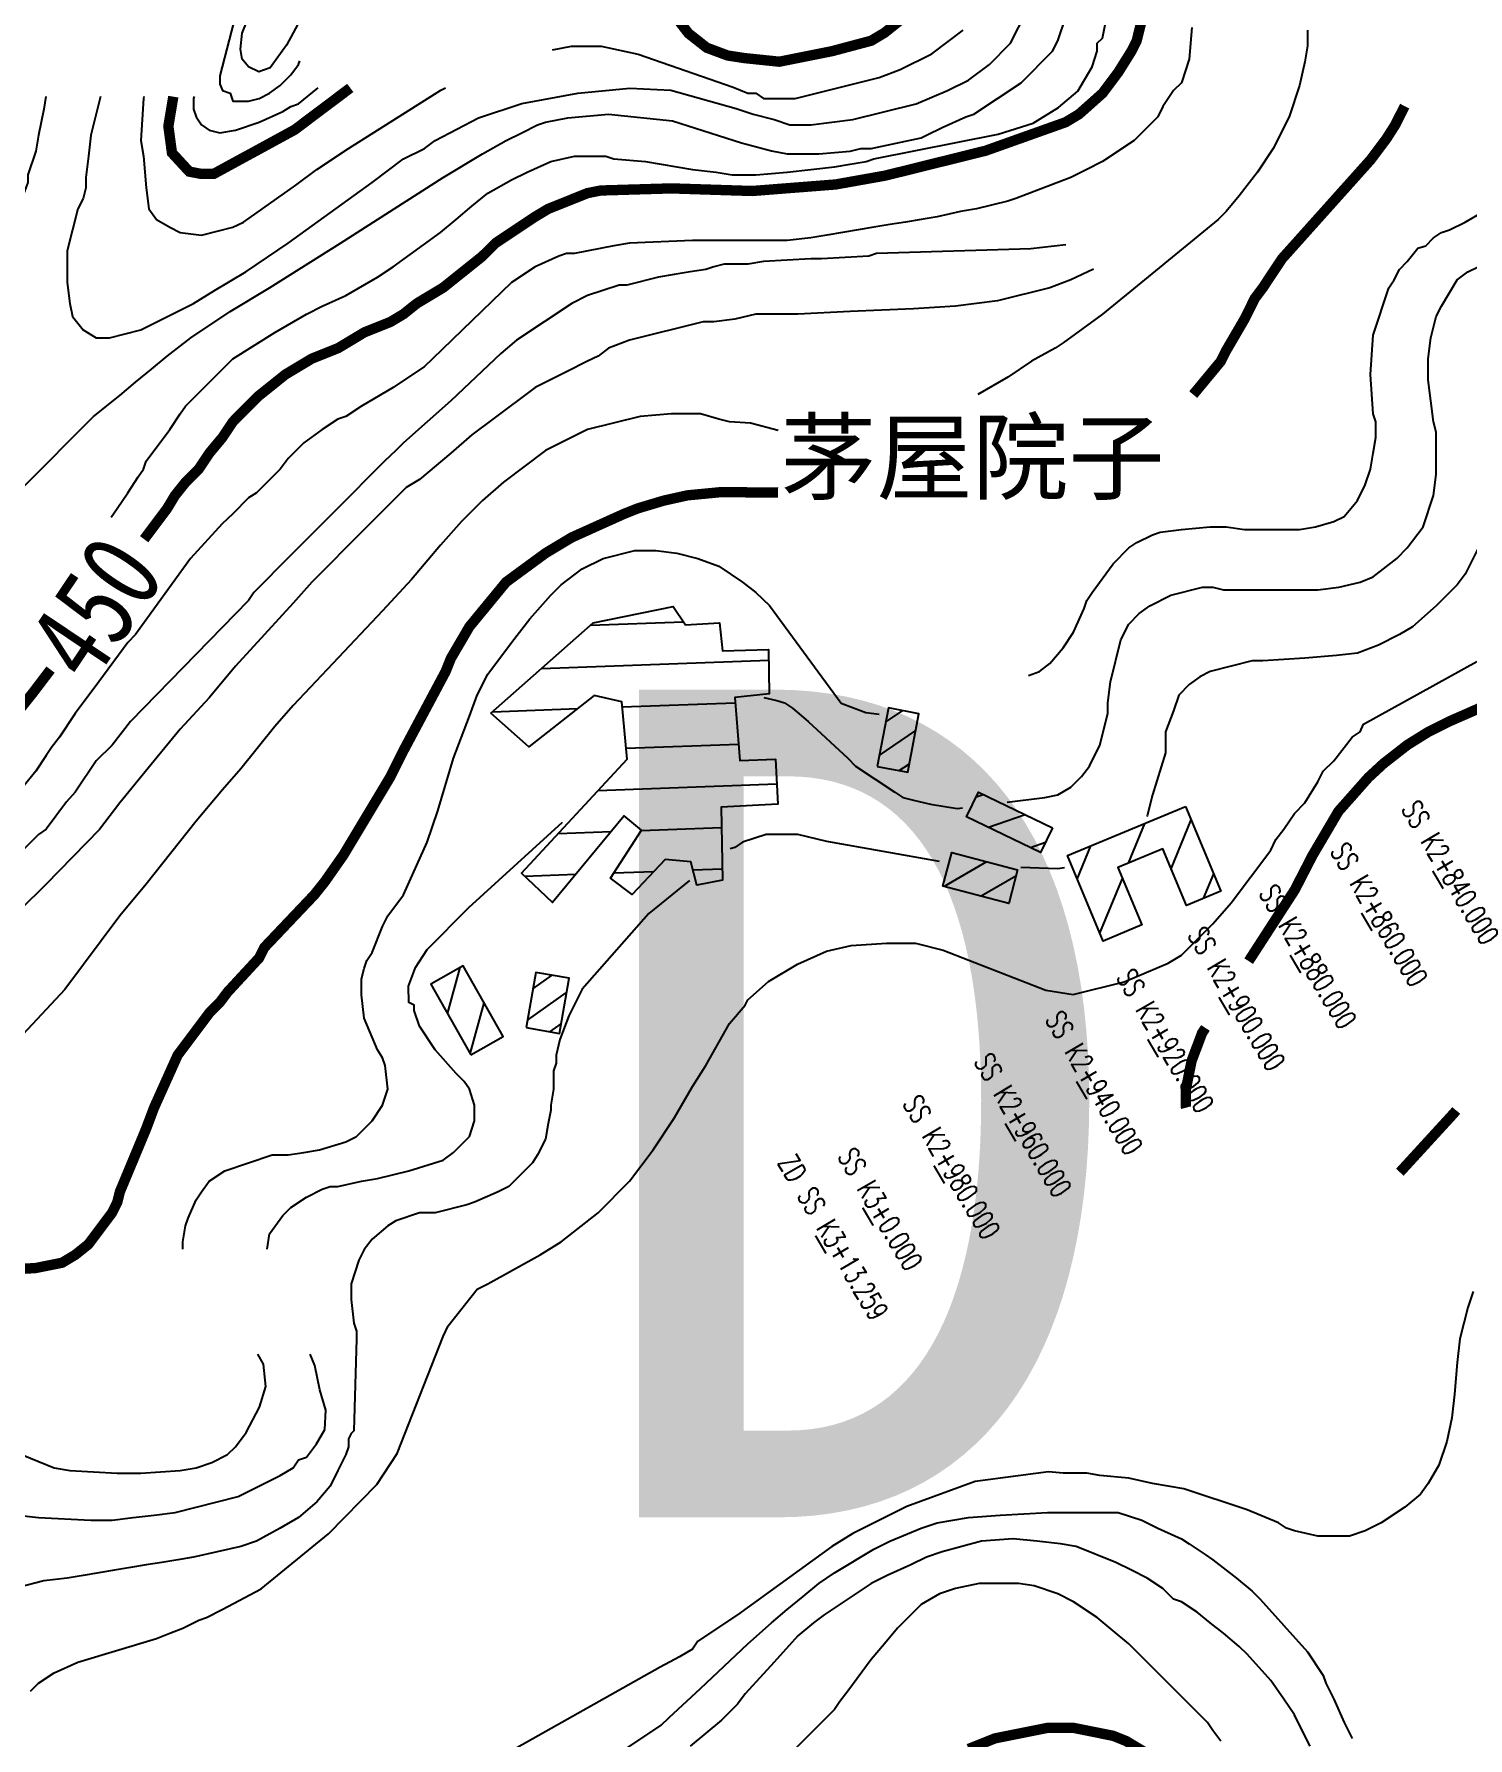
# Model space of a CAD drawing. Extents: x 35515948 to 35520624, y 3302916 to 3308279.
# Drawn here: x 35518177.3 to 35518523.9, y 3304009.7 to 3304421.4 of the extents above; entities that cross this region are included whole.
import ezdxf
from ezdxf.enums import TextEntityAlignment as Align

# ---------------------------------------------------------------- set-up
doc = ezdxf.new("R2010")
doc.units = 0
doc.header["$LTSCALE"] = 10000
doc.header["$MEASUREMENT"] = 0
doc.layers.get('0').update_dxf_attribs({"linetype": 'CONTINUOUS'})
for name, color, linetype in [('2113', 7, 'CONTINUOUS'), ('8112', 34, 'CONTINUOUS'), ('HY_DX_DGXZ', 3, 'CONTINUOUS')]:
    doc.layers.add(name, color=color, linetype=linetype)
doc.styles.add('HyStandard', font='txt.shx', dxfattribs={"width": 0.7, "bigfont": 'hztxt.shx'})
doc.styles.add('仿宋体', font='')
doc.styles.add('样式 1', font='', dxfattribs={"height": 200})
doc.styles.add('正等线体', font='simhei.ttf', dxfattribs={"width": 0.8})
doc.styles.get('仿宋体').set_extended_font_data('文鼎CS仿宋体')
doc.styles.get('样式 1').set_extended_font_data('SimSun')

msp = doc.modelspace()

# ---------------------------------------------------------------- linework, layer by layer
at = {"linetype": 'Continuous', "ltscale": 0.005, "transparency": 33554687, "const_width": 0.5}
for points in [[(35518517.91, 3304214.86), (35518515.37, 3304219.16)], [(35518500.69, 3304204.69), (35518498.15, 3304208.99)], [(35518483.47, 3304194.51), (35518480.93, 3304198.82)], [(35518466.25, 3304184.34), (35518463.71, 3304188.65)], [(35518449.03, 3304174.17), (35518446.49, 3304178.47)], [(35518431.81, 3304164), (35518429.27, 3304168.3)], [(35518414.59, 3304153.82), (35518412.05, 3304158.13)], [(35518397.37, 3304143.65), (35518394.83, 3304147.95)], [(35518380.15, 3304133.48), (35518377.61, 3304137.78)], [(35518368.74, 3304126.73), (35518366.2, 3304131.04)], [(35518368.74, 3304126.73), (35518366.2, 3304131.04)]]:
    msp.add_lwpolyline(points, dxfattribs=at)
at = {"layer": '2113', "linetype": 'Continuous', "ltscale": 0.005}
for p, q in [((35518311.79, 3304278.53), (35518334.33, 3304279.36)), ((35518299.95, 3304268.08), (35518354.9, 3304270.12)), ((35518288.12, 3304257.64), (35518308.75, 3304258.4)), ((35518319.49, 3304258.8), (35518346.81, 3304259.81)), ((35518383.15, 3304255.08), (35518387.3, 3304257.9)), ((35518320.44, 3304248.83), (35518347.61, 3304249.83)), ((35518381.62, 3304247.09), (35518390.42, 3304253.06)), ((35518386.45, 3304243.41), (35518388.89, 3304245.06)), ((35518313.63, 3304238.57), (35518356.85, 3304240.17)), ((35518405.03, 3304237.06), (35518406.73, 3304237.65)), ((35518324.1, 3304228.95), (35518343.51, 3304229.67)), ((35518408.04, 3304229.7), (35518416.85, 3304232.78)), ((35518441.87, 3304221.04), (35518445.83, 3304230.65)), ((35518452.13, 3304219.7), (35518457, 3304231.52)), ((35518304.01, 3304228.21), (35518316.78, 3304228.68)), ((35518418.15, 3304224.83), (35518421.78, 3304226.1)), ((35518429.47, 3304217.2), (35518432.78, 3304225.22)), ((35518407.51, 3304221.39), (35518397.27, 3304215.43)), ((35518295.92, 3304217.9), (35518308.26, 3304218.36)), ((35518317.48, 3304218.7), (35518327.15, 3304219.06)), ((35518336.56, 3304219.4), (35518343.67, 3304219.67)), ((35518414.65, 3304217.92), (35518406.27, 3304213.05)), ((35518434.91, 3304204.14), (35518440.36, 3304217.37)), ((35518459.99, 3304212.51), (35518462.44, 3304218.46)), ((35518277.25, 3304184.66), (35518280.36, 3304195.8)), ((35518297.9, 3304190.68), (35518302.56, 3304193.94)), ((35518296.58, 3304183.13), (35518306.05, 3304189.77)), ((35518282.71, 3304175), (35518286.13, 3304187.28)), ((35518301.97, 3304180.3), (35518304.72, 3304182.23))]:
    msp.add_line(p, q, dxfattribs=at)
for points in [[(35518287.74, 3304257.3), (35518312.45, 3304279.11), (35518331.83, 3304283.04), (35518334.82, 3304278.64), (35518342.97, 3304279.11), (35518343.71, 3304272.37), (35518354.85, 3304272.65), (35518355.04, 3304261.98), (35518346.71, 3304261.05), (35518347.93, 3304245.88), (35518356.54, 3304246.17), (35518357.1, 3304235.31), (35518343.43, 3304234.56), (35518343.71, 3304216.96), (35518337.54, 3304215.75), (35518336.04, 3304221.36), (35518329.86, 3304221.92), (35518321.91, 3304213.5), (35518316.66, 3304217.43), (35518324.15, 3304229.04), (35518319.94, 3304232.5), (35518302.62, 3304211.53), (35518295.13, 3304218.65), (35518320.69, 3304246.17), (35518319.38, 3304260.02), (35518312.73, 3304261.52), (35518296.91, 3304249.16)], [(35518381.11, 3304244.43), (35518388.49, 3304243.01), (35518391.21, 3304257.15), (35518383.82, 3304258.57)], [(35518423.46, 3304229.6), (35518420.6, 3304223.65), (35518402.72, 3304232.27), (35518405.58, 3304238.21)], [(35518455.66, 3304234.75), (35518464.19, 3304214.26), (35518455.85, 3304210.78), (35518450.14, 3304224.48), (35518439.28, 3304219.96), (35518445.04, 3304206.12), (35518435.7, 3304202.23), (35518427.11, 3304222.86)], [(35518415.04, 3304219.4), (35518412.89, 3304211.3), (35518396.98, 3304215.51), (35518399.12, 3304223.61)], [(35518282.87, 3304174.7), (35518290.73, 3304179.13), (35518281.08, 3304196.21), (35518273.23, 3304191.78)], [(35518296.26, 3304181.3), (35518304.31, 3304179.89), (35518306.65, 3304193.23), (35518298.6, 3304194.64)]]:
    msp.add_lwpolyline(points, close=True, dxfattribs=at)
at = {"layer": 'HY_DX_DGXZ', "linetype": 'Continuous', "ltscale": 0.005, "flags": 128}
for points, elevation in [([(35518228.56, 3304435.64), (35518222.26, 3304411.25), (35518222.26, 3304409.29), (35518222.85, 3304407.7), (35518224.75, 3304407.07), (35518225.39, 3304405.16), (35518229.2, 3304405.16), (35518231.74, 3304405.8), (35518234.28, 3304407.07), (35518236.82, 3304408.97), (35518239.36, 3304411.51), (35518241.26, 3304414.05), (35518241.61, 3304414.87)], 485), ([(35518241.61, 3304424.61), (35518238.32, 3304418.72), (35518234.4, 3304413.21), (35518231.69, 3304412.28), (35518229.17, 3304413.49), (35518227.67, 3304415.27), (35518227.21, 3304417.7), (35518227.67, 3304421.62), (35518229.91, 3304427.13), (35518238.32, 3304438.43), (35518239.81, 3304438.99), (35518242.99, 3304438.43), (35518245.51, 3304436.47), (35518245.7, 3304435.54)], 490), ([(35518174.59, 3304311.82), (35518191.73, 3304328.96), (35518198.08, 3304334.04), (35518201.89, 3304337.22), (35518205.7, 3304340.39), (35518209.51, 3304343.57), (35518215.23, 3304348.01), (35518224.75, 3304354.36), (35518234.28, 3304360.08), (35518251.42, 3304370.87), (35518276.19, 3304386.75), (35518285.71, 3304392.46), (35518291.43, 3304395.64), (35518295.24, 3304397.54), (35518299.05, 3304399.45), (35518300.95, 3304400.08), (35518306.32, 3304401.16), (35518316.17, 3304402.01), (35518331.61, 3304400.44), (35518348.32, 3304395.08), (35518355.57, 3304393.19), (35518359.37, 3304392.46), (35518366.99, 3304392.46), (35518374.61, 3304393.1), (35518377.15, 3304393.73), (35518379.69, 3304393.73), (35518391.76, 3304396.27), (35518393.03, 3304396.91), (35518396.84, 3304398.81), (35518402.55, 3304401.35), (35518404.46, 3304401.99), (35518415.89, 3304409.61), (35518423.51, 3304417.23), (35518424.78, 3304419.77), (35518426.68, 3304425.48)], 460), ([(35518193.43, 3304406.25), (35518191.1, 3304396.91), (35518190.46, 3304391.83), (35518189.83, 3304386.75), (35518189.83, 3304384.21), (35518189.19, 3304381.67), (35518187.92, 3304379.13), (35518185.38, 3304368.97), (35518185.38, 3304361.35), (35518186.02, 3304356.27), (35518186.65, 3304353.09), (35518189.19, 3304349.92), (35518192.37, 3304348.01), (35518195.54, 3304348.01), (35518203.16, 3304349.92), (35518215.86, 3304356.27), (35518220.94, 3304359.44), (35518228.56, 3304363.89), (35518238.72, 3304370.87), (35518259.04, 3304385.48), (35518266.66, 3304391.19), (35518271.74, 3304393.73), (35518274.28, 3304395.64), (35518284.74, 3304401.16), (35518295.2, 3304404.62), (35518308.74, 3304407.05), (35518321.35, 3304408.26), (35518331.25, 3304407.79), (35518347.04, 3304403.4), (35518351.12, 3304401.99), (35518356.2, 3304400.72), (35518360.01, 3304399.45), (35518365.09, 3304399.45), (35518370.17, 3304400.08), (35518375.25, 3304400.72), (35518390.49, 3304404.53), (35518398.11, 3304407.7), (35518403.19, 3304410.24), (35518408.27, 3304414.05), (35518413.35, 3304419.13), (35518417.16, 3304426.75)], 465), ([(35518196, 3304304.66), (35518197.45, 3304306.74), (35518199.99, 3304310.55), (35518202.53, 3304314.36), (35518203.8, 3304316.26), (35518204.43, 3304318.17), (35518210.15, 3304325.79), (35518212.69, 3304329.6), (35518213.96, 3304331.5), (35518225.39, 3304342.93), (35518235.55, 3304349.28), (35518243.17, 3304353.73), (35518246.98, 3304355.63), (35518252.69, 3304358.17), (35518260.31, 3304362.62), (35518264.12, 3304365.16), (35518275.55, 3304373.41), (35518279.36, 3304376.59), (35518283.17, 3304379.76), (35518286.98, 3304382.94), (35518292.7, 3304386.11), (35518296.51, 3304388.02), (35518302.22, 3304390.56), (35518307.94, 3304391.83), (35518315.56, 3304391.83), (35518317.46, 3304391.19), (35518325.08, 3304390.56), (35518328.89, 3304389.92), (35518336.51, 3304388.65), (35518342.23, 3304388.02), (35518346.04, 3304387.38), (35518351.75, 3304387.38), (35518359.37, 3304388.02), (35518365.09, 3304388.65), (35518370.8, 3304389.29), (35518374.61, 3304389.92), (35518378.42, 3304390.56), (35518380.33, 3304391.19), (35518410.36, 3304397.15), (35518418.77, 3304399.86), (35518424.93, 3304403.59), (35518429.6, 3304407.61), (35518433.06, 3304413.49), (35518434.3, 3304417.23), (35518434.3, 3304419.13), (35518435.57, 3304420.4), (35518436.21, 3304423.58)], 455), ([(35518302.64, 3304417.57), (35518307.25, 3304418.44), (35518314.44, 3304418.44), (35518323.31, 3304416.48), (35518346.29, 3304408.54), (35518349.85, 3304407.07), (35518351.75, 3304407.07), (35518353.66, 3304405.8), (35518361.28, 3304405.8), (35518381.6, 3304410.88), (35518386.68, 3304412.78), (35518394.3, 3304416.59), (35518401.92, 3304422.31)], 470), ([(35518180.17, 3304406.25), (35518179.67, 3304403.26), (35518179.03, 3304400.08), (35518178.4, 3304396.91), (35518177.76, 3304393.1), (35518175.86, 3304387.38), (35518175.86, 3304385.48), (35518174.59, 3304382.3), (35518172.68, 3304376.59), (35518171.41, 3304374.05), (35518170.14, 3304370.24), (35518166.97, 3304362.62), (35518165.06, 3304358.81), (35518161.89, 3304351.19), (35518161.25, 3304349.28), (35518159.98, 3304347.38), (35518158.08, 3304345.47), (35518144.11, 3304324.52), (35518141.19, 3304321.31), (35518141.19, 3304321.31)], 460), ([(35518203.91, 3304406.25), (35518203.8, 3304405.8), (35518203.16, 3304395.64), (35518203.8, 3304391.83), (35518204.43, 3304384.21), (35518205.07, 3304379.13), (35518206.97, 3304376.59), (35518210.15, 3304374.68), (35518212.69, 3304373.41), (35518217.77, 3304372.78), (35518225.39, 3304374.68), (35518227.93, 3304375.95), (35518240.63, 3304384.84), (35518245.71, 3304388.65), (35518253.33, 3304393.73), (35518275.68, 3304407.79), (35518276.75, 3304408.35)], 470), ([(35518216.01, 3304406.25), (35518215.86, 3304405.8), (35518215.86, 3304403.26), (35518216.5, 3304401.35), (35518217.77, 3304399.45), (35518219.67, 3304398.18), (35518222.21, 3304397.54), (35518226.02, 3304398.18), (35518231.74, 3304400.08), (35518237.45, 3304402.62), (35518239.36, 3304403.89), (35518241.26, 3304404.53), (35518245.97, 3304408.35)], 480)]:
    msp.add_lwpolyline(points, dxfattribs=dict(at, elevation=elevation))
at = {"layer": 'HY_DX_DGXZ', "linetype": 'Continuous', "ltscale": 0.005, "const_width": 2.5, "flags": 128}
for points, elevation in [([(35518326.98, 3304432.57), (35518335.49, 3304421.55), (35518339.9, 3304418.08), (35518344.95, 3304416.19), (35518349.05, 3304415.56), (35518357.47, 3304414.69), (35518370.17, 3304417.23), (35518379.69, 3304419.77), (35518382.87, 3304421.67), (35518389.22, 3304426.75)], 475), ([(35518203.95, 3304299.32), (35518209.51, 3304306.74), (35518211.42, 3304309.91), (35518213.96, 3304313.09), (35518217.13, 3304316.26), (35518219.67, 3304320.07), (35518222.85, 3304323.88), (35518225.39, 3304327.69), (35518231.74, 3304334.04), (35518238.09, 3304339.12), (35518244.44, 3304342.93), (35518250.79, 3304345.47), (35518257.14, 3304349.28), (35518263.49, 3304351.82), (35518266.66, 3304353.73), (35518269.84, 3304356.27), (35518276.19, 3304360.08), (35518285.71, 3304367.7), (35518288.89, 3304370.87), (35518298.41, 3304377.22), (35518301.59, 3304379.13), (35518311.11, 3304382.94), (35518314.29, 3304383.57), (35518331.35, 3304384.08), (35518350.89, 3304383.45), (35518371.07, 3304385.03), (35518383.07, 3304387.17), (35518407.31, 3304393.18), (35518426.68, 3304400.08), (35518429.86, 3304401.99), (35518435.57, 3304407.07), (35518439.38, 3304412.15), (35518442.56, 3304417.23), (35518443.83, 3304419.77), (35518445.1, 3304424.85)], 450), ([(35518210.99, 3304406.25), (35518209.8, 3304399.11), (35518210.67, 3304392.66), (35518214.86, 3304388.13), (35518217.65, 3304387.6), (35518220.79, 3304387.6), (35518240.32, 3304398.24), (35518253.76, 3304408.35)], 475), ([(35518470.89, 3304197.37), (35518482.04, 3304214.6), (35518486.28, 3304222.84), (35518492.58, 3304233.55), (35518499.83, 3304241.74), (35518503.52, 3304245.14), (35518509.23, 3304249.59), (35518514.31, 3304252.76), (35518519.39, 3304255.3), (35518529.55, 3304259.75), (35518534.63, 3304261.65), (35518549.87, 3304269.27), (35518555.69, 3304273.2), (35518563.26, 3304280.76), (35518568.62, 3304290.21), (35518571.46, 3304294.67), (35518574, 3304299.75), (35518577.81, 3304309.91), (35518581.62, 3304317.53), (35518584.16, 3304322.61), (35518586.07, 3304325.15), (35518611.01, 3304367.11), (35518613.54, 3304372.87), (35518615.8, 3304379.01)], 400), ([(35517994.89, 3304024.36), (35518012.85, 3304095.91), (35518039.78, 3304137.18), (35518048.79, 3304151.71), (35518066.49, 3304175.34), (35518075.39, 3304185.41), (35518084.09, 3304192.73), (35518092.56, 3304196.65), (35518102.32, 3304200.57), (35518103.35, 3304200.93), (35518125.13, 3304210.24), (35518134.2, 3304216.65), (35518143.47, 3304224.19), (35518151.09, 3304230.54), (35518161.25, 3304243.24), (35518164.43, 3304246.41), (35518177.13, 3304262.29), (35518181.32, 3304267.81)], 450), ([(35518455.77, 3304161.96), (35518455.71, 3304162.19), (35518455.71, 3304166.38), (35518457.1, 3304173.27), (35518459.63, 3304179.98), (35518460.44, 3304181.23)], 400), ([(35518521.04, 3304161.3), (35518520.41, 3304160.53), (35518507.43, 3304146.36)], 400)]:
    msp.add_lwpolyline(points, dxfattribs=dict(at, elevation=elevation))
at = {"layer": 'HY_DX_DGXZ', "linetype": 'Continuous', "ltscale": 0.005}
for points, elevation in [([(35518457.16, 3304422.94), (35518456.53, 3304415.32), (35518454.62, 3304409.61), (35518452.72, 3304407.7), (35518450.18, 3304403.89), (35518448.91, 3304401.35), (35518443.19, 3304395.64), (35518435.57, 3304390.56), (35518431.76, 3304388.65), (35518427.95, 3304386.75), (35518414.62, 3304381.67), (35518412.71, 3304381.03), (35518405.09, 3304379.13), (35518401.28, 3304378.49), (35518395.57, 3304377.22), (35518391.76, 3304376.59), (35518387.95, 3304375.95), (35518384.14, 3304375.32), (35518380.33, 3304374.68), (35518376.52, 3304374.05), (35518372.71, 3304373.41), (35518368.9, 3304372.78), (35518365.09, 3304372.14), (35518359.37, 3304371.51), (35518340.32, 3304371.51), (35518336.51, 3304371.51), (35518321.27, 3304370.87), (35518317.46, 3304370.24), (35518307.94, 3304368.33), (35518306.03, 3304368.33), (35518304.13, 3304367.7), (35518298.41, 3304365.16), (35518292.7, 3304361.35), (35518273.65, 3304342.93), (35518271.74, 3304341.03), (35518264.12, 3304335.95), (35518256.5, 3304331.5), (35518252.69, 3304328.96), (35518250.79, 3304328.33), (35518246.98, 3304325.79), (35518242.53, 3304322.61), (35518238.72, 3304318.8), (35518236.82, 3304316.26), (35518231.1, 3304310.55), (35518229.2, 3304309.28), (35518225.39, 3304305.47), (35518222.82, 3304303), (35518215.16, 3304294.69), (35518201.89, 3304276.26), (35518199.99, 3304274.35), (35518193, 3304264.83), (35518187.29, 3304257.21), (35518183.48, 3304251.49), (35518181.57, 3304248.95), (35518180.3, 3304247.05), (35518177.76, 3304243.24), (35518174.59, 3304239.43)], 445), ([(35518485.1, 3304422.31), (35518485.1, 3304418.5), (35518484.47, 3304414.69), (35518483.2, 3304408.97), (35518480.66, 3304401.35), (35518476.85, 3304393.73), (35518473.04, 3304388.02), (35518468.59, 3304382.3), (35518465.42, 3304378.49), (35518463.51, 3304376.59), (35518445.73, 3304361.98), (35518435.57, 3304353.73), (35518426.05, 3304346.74), (35518424.14, 3304345.47), (35518418.43, 3304342.3), (35518412.71, 3304338.49), (35518405.47, 3304334.26)], 430), ([(35518417.7, 3304266.37), (35518420.33, 3304267.37), (35518422.87, 3304269.27), (35518426.05, 3304273.08), (35518428.59, 3304276.89), (35518431.13, 3304282.61), (35518431.76, 3304284.51), (35518433.03, 3304286.42), (35518438.11, 3304293.4), (35518441.92, 3304297.21), (35518443.83, 3304298.48), (35518447.64, 3304300.39), (35518449.54, 3304301.02), (35518454.62, 3304301.66), (35518461.61, 3304302.29), (35518465.42, 3304302.29), (35518469.86, 3304301.66), (35518483.2, 3304301.66), (35518487.01, 3304302.29), (35518491.45, 3304303.56), (35518493.99, 3304304.83), (35518497.17, 3304308.64), (35518499.07, 3304312.45), (35518500.34, 3304316.26), (35518500.98, 3304320.07), (35518501.61, 3304323.88), (35518501.61, 3304327.69), (35518500.98, 3304329.6), (35518500.34, 3304339.12), (35518500.98, 3304348.65), (35518504.79, 3304360.08), (35518506.06, 3304361.98), (35518507.33, 3304364.52), (35518509.23, 3304366.43), (35518511.77, 3304369.6), (35518513.68, 3304370.24), (35518515.58, 3304372.14), (35518517.49, 3304373.41), (35518519.39, 3304374.05), (35518523.2, 3304375.95), (35518527.65, 3304378.49)], 420), ([(35518426.71, 3304370.43), (35518418.21, 3304369.5), (35518380.96, 3304368.33), (35518379.06, 3304367.7), (35518367.63, 3304367.06), (35518365.09, 3304367.06), (35518353.66, 3304366.43), (35518349.85, 3304365.79), (35518344.13, 3304365.79), (35518341.59, 3304365.16), (35518339.69, 3304364.52), (35518335.88, 3304363.89), (35518332.07, 3304363.25), (35518328.26, 3304362.62), (35518320.64, 3304360.71), (35518318.73, 3304360.71), (35518311.11, 3304358.17), (35518307.3, 3304356.27), (35518293.97, 3304347.38), (35518290.16, 3304344.2), (35518278.09, 3304332.77), (35518272.38, 3304327.69), (35518266.66, 3304322.61), (35518264.76, 3304320.71), (35518262.14, 3304318.23), (35518250.09, 3304306.18), (35518239.35, 3304295.34), (35518230.47, 3304286.42), (35518229.2, 3304284.51), (35518200.62, 3304255.3), (35518196.18, 3304249.59), (35518192.37, 3304245.78), (35518187.29, 3304238.16), (35518185.18, 3304235.85), (35518180.3, 3304229.27), (35518178.4, 3304228), (35518170.78, 3304220.38)], 440), ([(35518412.51, 3304235.75), (35518421.6, 3304236.89), (35518424.78, 3304237.52), (35518427.95, 3304239.43), (35518430.49, 3304241.97), (35518432.4, 3304244.51), (35518434.94, 3304249.59), (35518436.84, 3304257.21), (35518436.84, 3304259.75), (35518437.48, 3304264.83), (35518440.02, 3304274.99), (35518441.92, 3304278.8), (35518444.46, 3304281.34), (35518447, 3304283.24), (35518452.08, 3304285.78), (35518459.7, 3304287.69), (35518462.24, 3304287.69), (35518464.78, 3304287.05), (35518487.64, 3304287.05), (35518492.72, 3304287.69), (35518497.8, 3304288.96), (35518500.98, 3304290.23), (35518506.69, 3304294.67), (35518509.23, 3304297.21), (35518513.04, 3304302.29), (35518515.58, 3304309.91), (35518516.22, 3304314.99), (35518516.22, 3304325.15), (35518515.58, 3304327.69), (35518514.95, 3304332.77), (35518514.31, 3304337.85), (35518514.31, 3304342.93), (35518514.95, 3304348.01), (35518516.22, 3304353.09), (35518517.49, 3304355.63), (35518521.3, 3304361.98), (35518523.84, 3304363.89), (35518526.38, 3304365.16)], 415), ([(35518433.41, 3304364.58), (35518427.95, 3304361.98), (35518422.87, 3304360.08), (35518410.17, 3304356.9), (35518405.09, 3304356.27), (35518400.01, 3304355.63), (35518389.85, 3304355), (35518374.61, 3304354.36), (35518361.91, 3304353.73), (35518351.75, 3304353.73), (35518346.67, 3304352.46), (35518341.59, 3304351.82), (35518339.05, 3304351.82), (35518321.27, 3304347.38), (35518316.19, 3304345.47), (35518313.65, 3304343.57), (35518311.11, 3304342.3), (35518306.03, 3304339.76), (35518298.41, 3304335.95), (35518288.25, 3304328.33), (35518283.17, 3304324.52), (35518278.09, 3304320.07), (35518270.47, 3304313.72), (35518267.3, 3304311.82), (35518262.22, 3304306.74), (35518257.14, 3304301.66), (35518244.44, 3304288.96), (35518239.99, 3304283.88), (35518233.01, 3304276.26), (35518226.02, 3304268.64), (35518219.67, 3304261.02), (35518212.69, 3304253.4), (35518206.34, 3304245.78), (35518198.08, 3304235.62), (35518193.12, 3304229.14), (35518180.2, 3304215.91), (35518161.6, 3304197.64)], 435), ([(35518357.17, 3304325.61), (35518350.51, 3304327.35), (35518345.4, 3304327.69), (35518342.86, 3304328.33), (35518338.42, 3304329.6), (35518331.43, 3304329.6), (35518323.81, 3304328.96), (35518311.11, 3304325.79), (35518300.95, 3304320.71), (35518290.79, 3304313.09), (35518285.71, 3304308.64), (35518280.63, 3304303.56), (35518275.55, 3304297.85), (35518268.57, 3304289.59), (35518261.58, 3304281.97), (35518249.52, 3304269.27), (35518239.99, 3304259.11), (35518235.55, 3304254.03), (35518227.29, 3304243.87), (35518222.85, 3304238.79), (35518216.5, 3304231.17), (35518204.43, 3304215.93), (35518198.08, 3304208.31), (35518184.75, 3304190.53), (35518162.23, 3304166.41)], 430), ([(35518528.28, 3304301.02), (35518523.2, 3304290.86), (35518521.3, 3304288.32), (35518516.22, 3304283.24), (35518510.5, 3304278.16), (35518507.33, 3304276.26), (35518502.25, 3304273.72), (35518497.17, 3304271.81), (35518492.09, 3304271.18), (35518484.47, 3304270.54), (35518474.31, 3304269.91), (35518471.77, 3304269.91), (35518461.61, 3304267.37), (35518459.07, 3304266.1), (35518456.53, 3304264.19), (35518453.99, 3304261.65), (35518452.72, 3304257.84), (35518450.81, 3304252.76), (35518450.81, 3304247.68), (35518447.64, 3304237.52), (35518446.37, 3304232.44), (35518446.27, 3304232.28)], 410), ([(35518213.32, 3304127.75), (35518213.32, 3304129.57), (35518213.96, 3304133.38), (35518214.59, 3304135.29), (35518216.5, 3304139.73), (35518217.77, 3304141.64), (35518219.67, 3304144.18), (35518223.48, 3304146.72), (35518234.91, 3304150.53), (35518238.72, 3304150.53), (35518242.53, 3304151.16), (35518246.34, 3304151.8), (35518252.69, 3304153.7), (35518255.23, 3304154.97), (35518259.04, 3304158.78), (35518261.58, 3304162.59), (35518262.85, 3304166.4), (35518262.22, 3304172.12), (35518261.58, 3304174.02), (35518260.31, 3304175.93), (35518257.14, 3304183.55), (35518256.5, 3304189.26), (35518256.5, 3304193.07), (35518257.14, 3304195.61), (35518257.77, 3304197.52), (35518259.04, 3304199.42), (35518261.58, 3304205.77), (35518262.85, 3304208.31), (35518266.66, 3304213.39), (35518272.38, 3304226.09), (35518274.92, 3304233.71), (35518278.73, 3304246.41), (35518280.63, 3304251.49), (35518282.54, 3304256.57), (35518284.44, 3304261.65), (35518286.98, 3304266.73), (35518292.7, 3304274.35), (35518297.14, 3304280.07), (35518302.22, 3304285.78), (35518304.76, 3304288.32), (35518309.84, 3304292.13), (35518314.92, 3304294.67), (35518322.54, 3304296.58), (35518327.62, 3304296.58), (35518332.7, 3304295.94), (35518337.78, 3304294.67), (35518342.86, 3304292.77), (35518348.58, 3304288.96), (35518351.75, 3304286.42), (35518355.05, 3304283.29), (35518372.39, 3304259.66), (35518378.38, 3304257.46), (35518381.59, 3304257.08)], 420), ([(35518176.49, 3304020.99), (35518178.4, 3304022.89), (35518182.21, 3304025.43), (35518187.92, 3304027.97), (35518206.97, 3304033.69), (35518210.15, 3304034.96), (35518213.32, 3304036.23), (35518217.13, 3304038.13), (35518219.04, 3304038.77), (35518222.82, 3304040.71), (35518232.22, 3304045.67), (35518248.51, 3304058.98), (35518260.22, 3304070.9), (35518265.12, 3304078.38), (35518276.19, 3304106.71), (35518277.46, 3304109.25), (35518284.44, 3304118.14), (35518286.98, 3304119.41), (35518299.68, 3304126.4), (35518304.76, 3304129.57), (35518313.65, 3304136.56), (35518321.27, 3304144.18), (35518326.99, 3304151.8), (35518332.07, 3304159.42), (35518336.51, 3304167.04), (35518339.69, 3304172.12), (35518345.4, 3304182.28), (35518349.21, 3304186.72), (35518349.85, 3304187.99), (35518354.82, 3304192.44), (35518361.84, 3304196.61), (35518368.86, 3304199.79), (35518374.81, 3304201.18), (35518383.35, 3304201.71), (35518390.37, 3304201.71), (35518397.06, 3304199.99), (35518421.88, 3304190.39), (35518428.5, 3304189.33), (35518440.82, 3304192.38), (35518451.45, 3304196.88), (35518454.62, 3304198.79), (35518462.24, 3304206.41), (35518466.69, 3304211.49), (35518476.21, 3304224.19), (35518477.48, 3304226.73), (35518479.39, 3304229.27), (35518481.93, 3304233.08), (35518484.47, 3304235.62), (35518487.64, 3304240.7), (35518488.91, 3304243.24), (35518491.45, 3304245.78), (35518495.9, 3304251.49), (35518497.8, 3304252.76), (35518498.63, 3304254.61), (35518526.06, 3304269.73)], 405), ([(35518353.72, 3304261.04), (35518356.83, 3304260.38), (35518358.74, 3304259.75), (35518360.64, 3304258.48), (35518364.45, 3304255.3), (35518373.98, 3304246.41), (35518375.88, 3304244.51), (35518385.41, 3304238.16), (35518387.31, 3304236.89), (35518389.85, 3304236.25), (35518393.99, 3304235.26), (35518400.43, 3304234.24), (35518401.72, 3304234.4)], 415), ([(35518233.66, 3304127.75), (35518234.28, 3304131.48), (35518237.45, 3304135.92), (35518239.36, 3304137.83), (35518243.17, 3304140.37), (35518246.98, 3304142.27), (35518248.88, 3304142.91), (35518250.79, 3304142.91), (35518256.5, 3304144.18), (35518260.31, 3304144.81), (35518267.93, 3304146.72), (35518276.19, 3304149.26), (35518278.73, 3304151.16), (35518282.54, 3304154.97), (35518283.81, 3304158.78), (35518283.81, 3304162.59), (35518282.54, 3304166.4), (35518281.27, 3304168.31), (35518279.36, 3304170.21), (35518274.28, 3304175.93), (35518270.47, 3304181.64), (35518269.2, 3304185.45), (35518269.2, 3304186.72), (35518267.93, 3304187.36), (35518267.85, 3304191.32), (35518269.53, 3304195.8), (35518272.33, 3304200.18), (35518282.4, 3304210.35), (35518305.02, 3304230.91)], 415), ([(35518396.17, 3304221.41), (35518368.95, 3304226.31), (35518361.91, 3304228), (35518354.29, 3304228), (35518348.58, 3304226.09), (35518346.67, 3304224.82), (35518345.61, 3304224.47)], 410), ([(35518426.37, 3304219.94), (35518424.75, 3304219.69), (35518415.79, 3304219.99)], 410), ([(35518335.72, 3304216.84), (35518325.88, 3304208.86), (35518309.83, 3304190.57), (35518306.57, 3304184.13), (35518304.42, 3304178.44), (35518303.49, 3304174.66), (35518303.49, 3304172.75), (35518302.86, 3304170.85), (35518302.86, 3304166.4), (35518302.22, 3304162.59), (35518302.22, 3304161.32), (35518301.59, 3304158.15), (35518300.95, 3304154.34), (35518299.05, 3304150.53), (35518297.78, 3304148.62), (35518292.06, 3304142.91), (35518289.52, 3304141.64), (35518283.81, 3304139.1), (35518281.9, 3304138.46), (35518274.28, 3304136.56), (35518270.47, 3304136.56), (35518264.76, 3304134.65), (35518262.85, 3304133.38), (35518259.04, 3304130.21), (35518257.14, 3304127.67), (35518255.87, 3304125.13), (35518253.96, 3304119.41), (35518253.96, 3304115.6), (35518254.6, 3304109.89), (35518255.23, 3304107.98), (35518255.23, 3304106.08), (35518254.6, 3304083.85), (35518253.96, 3304083.22), (35518253.33, 3304081.95), (35518253.33, 3304080.04), (35518252.69, 3304078.14), (35518250.79, 3304074.33), (35518248.88, 3304070.52), (35518245.71, 3304066.71), (35518241.26, 3304062.9), (35518236.82, 3304060.36), (35518231.1, 3304057.18), (35518227.29, 3304055.91), (35518221.58, 3304054.64), (35518215.86, 3304053.37), (35518212.05, 3304052.74), (35518208.24, 3304052.1), (35518204.43, 3304051.47), (35518200.62, 3304050.83), (35518196.81, 3304050.2), (35518193, 3304049.56), (35518189.19, 3304048.93), (35518185.38, 3304048.29), (35518179.67, 3304047.66), (35518170.14, 3304045.12)], 410), ([(35518525.11, 3304117.51), (35518523.84, 3304113.7), (35518521.93, 3304106.08), (35518521.3, 3304100.36), (35518520.66, 3304092.74), (35518520.03, 3304087.03), (35518518.76, 3304081.31), (35518516.85, 3304075.6), (35518514.31, 3304071.15), (35518512.41, 3304068.61), (35518508.6, 3304065.44), (35518502.88, 3304061.63), (35518499.07, 3304059.72), (35518495.26, 3304058.45), (35518487.64, 3304058.45), (35518481.93, 3304059.72), (35518480.02, 3304060.36), (35518478.12, 3304061.63), (35518470.5, 3304064.8), (35518455.26, 3304069.88), (35518451.45, 3304070.52), (35518447.64, 3304071.15), (35518441.92, 3304072.42), (35518434.94, 3304073.06), (35518431.76, 3304073.69), (35518426.05, 3304073.69), (35518422.55, 3304074.01), (35518404.8, 3304071.63), (35518388.28, 3304065.61), (35518375.25, 3304059.09), (35518370.17, 3304055.91), (35518347.31, 3304039.4), (35518337.78, 3304033.05), (35518336.51, 3304031.15), (35518333.34, 3304029.24), (35518328.67, 3304026.74), (35518290.16, 3304005.11)], 405), ([(35518168.91, 3304080.31), (35518182.21, 3304074.96), (35518186.02, 3304074.33), (35518197.45, 3304073.69), (35518203.16, 3304073.69), (35518212.69, 3304074.33), (35518216.5, 3304074.96), (35518220.31, 3304076.23), (35518224.12, 3304078.14), (35518226.02, 3304080.04), (35518228.57, 3304083.46), (35518231.83, 3304089.62), (35518233.33, 3304094.57), (35518232.77, 3304099.98), (35518231.42, 3304102.37)], 420), ([(35518173.32, 3304063.53), (35518178.4, 3304062.9), (35518191.1, 3304062.26), (35518196.18, 3304062.26), (35518201.26, 3304062.9), (35518206.34, 3304063.53), (35518211.42, 3304064.17), (35518226.66, 3304067.98), (35518236.82, 3304073.06), (35518239.99, 3304074.96), (35518241.26, 3304076.87), (35518243.17, 3304077.5), (35518245.64, 3304080.76), (35518247.6, 3304084.21), (35518247.88, 3304088.88), (35518246.39, 3304093.82), (35518245.18, 3304099.7), (35518244.03, 3304102.37)], 415), ([(35518317.46, 3304005.11), (35518328.89, 3304012.73), (35518330.8, 3304014.64), (35518338.42, 3304021.62), (35518349.85, 3304032.42), (35518355.56, 3304037.5), (35518359.37, 3304040.67), (35518363.18, 3304043.85), (35518366.99, 3304047.02), (35518370.8, 3304049.56), (35518380.33, 3304055.28), (35518384.14, 3304057.18), (35518391.76, 3304060.36), (35518395.57, 3304061.63), (35518399.38, 3304062.26), (35518403.19, 3304062.9), (35518410.81, 3304063.53), (35518422.24, 3304064.17), (35518439.38, 3304064.17), (35518445.1, 3304062.26), (35518448.91, 3304060.36), (35518454.62, 3304057.82), (35518456.53, 3304056.55), (35518460.34, 3304054.01), (35518462.24, 3304052.74), (35518467.96, 3304048.29), (35518471.77, 3304045.12), (35518473.67, 3304043.21), (35518479.39, 3304036.86), (35518485.1, 3304030.51), (35518488.91, 3304024.8), (35518489.55, 3304022.89), (35518491.45, 3304019.08), (35518493.99, 3304013.37), (35518495.9, 3304009.56)], 410), ([(35518485.74, 3304007.65), (35518483.83, 3304011.46), (35518481.93, 3304015.27), (35518479.39, 3304019.08), (35518476.21, 3304023.53), (35518470.5, 3304029.88), (35518468.59, 3304031.78), (35518464.78, 3304034.96), (35518461.61, 3304037.5), (35518458.43, 3304040.04), (35518454.62, 3304042.58), (35518452.72, 3304043.21), (35518450.18, 3304045.75), (35518446.37, 3304048.29), (35518442.56, 3304050.2), (35518438.75, 3304052.1), (35518429.22, 3304055.91), (35518425.41, 3304056.55), (35518419.7, 3304057.18), (35518413.98, 3304057.82), (35518406.36, 3304057.18), (35518396.84, 3304054.64), (35518393.03, 3304053.37), (35518389.22, 3304051.47), (35518383.5, 3304048.93), (35518379.69, 3304047.02), (35518368.26, 3304039.4), (35518365.72, 3304037.5), (35518361.91, 3304034.32), (35518356.2, 3304027.97), (35518349.21, 3304020.35), (35518347.31, 3304017.81), (35518343.5, 3304014), (35518339.69, 3304010.83), (35518335.88, 3304007.65)], 415), ([(35518464.15, 3304008.92), (35518462.24, 3304011.46), (35518460.97, 3304013.37), (35518445.73, 3304028.61), (35518441.92, 3304032.42), (35518438.11, 3304035.59), (35518434.3, 3304038.77), (35518428.59, 3304042.58), (35518424.78, 3304044.48), (35518419.06, 3304046.39), (35518415.25, 3304047.02), (35518405.73, 3304047.02), (35518400.01, 3304045.75), (35518396.2, 3304044.48), (35518391.76, 3304041.94), (35518386.04, 3304036.23), (35518382.87, 3304032.42), (35518379.69, 3304028.61), (35518373.98, 3304020.99), (35518372.07, 3304018.45), (35518370.8, 3304016.54), (35518361.28, 3304007.02)], 420)]:
    msp.add_lwpolyline(points, dxfattribs=dict(at, elevation=elevation))
at = {"layer": 'HY_DX_DGXZ', "linetype": 'Continuous', "ltscale": 0.005, "const_width": 2.5, "elevation": 425}
for points in [[(35518457.49, 3304334.26), (35518464.15, 3304342.3), (35518465.42, 3304344.84), (35518469.86, 3304352.46), (35518472.4, 3304357.54), (35518474.31, 3304360.08), (35518478.95, 3304367.08), (35518500.39, 3304391.02), (35518504.17, 3304396.06), (35518506.28, 3304399.38), (35518508.6, 3304403.96)], [(35518167.6, 3304122.59), (35518177.76, 3304123.22), (35518184.11, 3304124.49), (35518187.29, 3304126.4), (35518190.46, 3304128.94), (35518196.18, 3304136.56), (35518197.45, 3304139.1), (35518198.08, 3304141.64), (35518201.26, 3304149.26), (35518204.43, 3304156.88), (35518206.34, 3304161.96), (35518212.05, 3304174.66), (35518219.67, 3304184.82), (35518222.21, 3304187.36), (35518224.12, 3304189.9), (35518231.74, 3304198.15), (35518233.01, 3304200.69), (35518245.07, 3304213.39), (35518247.61, 3304216.57), (35518252.06, 3304222.92), (35518263.49, 3304241.97), (35518266.66, 3304248.32), (35518271.74, 3304257.84), (35518276.82, 3304267.37), (35518278.09, 3304270.54), (35518282.54, 3304278.16), (35518291.43, 3304288.96), (35518300.95, 3304295.94), (35518307.3, 3304299.75), (35518320, 3304305.47), (35518323.18, 3304306.74), (35518329.53, 3304308.64), (35518335.24, 3304309.91), (35518343.33, 3304310.69), (35518357.17, 3304310.58)], [(35518447.64, 3304005.11), (35518441.29, 3304008.92), (35518438.11, 3304010.19), (35518428.59, 3304012.1), (35518422.24, 3304012.1), (35518409.54, 3304009.56), (35518403.19, 3304007.02)]]:
    msp.add_lwpolyline(points, dxfattribs=at)

# ---------------------------------------------------------------- texts
at = {"linetype": 'Continuous', "ltscale": 0.005, "insert": (35518306.65, 3304262.98, 440), "char_height": 200, "width": 42.669, "attachment_point": 1, "style": '样式 1'}
msp.add_mtext('{\\C1;D}', dxfattribs=at)
at = {"linetype": 'Continuous', "ltscale": 0.005, "transparency": 33554687, "char_height": 5, "attachment_point": 8, "rotation": 300.5733, "style": 'HyStandard'}
for s, insert in [('{\\W0.7;SS K2+840.000}', (35518517.5, 3304217.52)), ('{\\W0.7;SS K2+860.000}', (35518500.28, 3304207.35)), ('{\\W0.7;SS K2+880.000}', (35518483.06, 3304197.18)), ('{\\W0.7;SS K2+900.000}', (35518465.84, 3304187)), ('{\\W0.7;SS K2+920.000}', (35518448.62, 3304176.83)), ('{\\W0.7;SS K2+940.000}', (35518431.4, 3304166.66)), ('{\\W0.7;SS K2+960.000}', (35518414.18, 3304156.48)), ('{\\W0.7;SS K2+980.000}', (35518396.96, 3304146.31)), ('{\\W0.7;SS K3+0.000}', (35518379.74, 3304136.14)), ('{\\W0.7;ZD SS K3+13.259}', (35518368.33, 3304129.39)), ('{\\W0.7;ZD SS K3+13.259}', (35518368.33, 3304129.39))]:
    msp.add_mtext(s, dxfattribs=dict(at, insert=insert))
at = {"layer": '2113', "linetype": 'Continuous', "ltscale": 0.005, "style": '仿宋体'}
msp.add_text('茅屋院子', height=17, dxfattribs=at).set_placement((35518357.77, 3304310.64, 3306915.55))
at = {"layer": '8112', "linetype": 'Continuous', "ltscale": 0.005, "style": '正等线体', "width": 0.8}
msp.add_text('450', height=20, rotation=56.1212, dxfattribs=at).set_placement((35518182.91, 3304269.25), align=Align.MIDDLE_LEFT)

doc.saveas('drawing.dxf')
